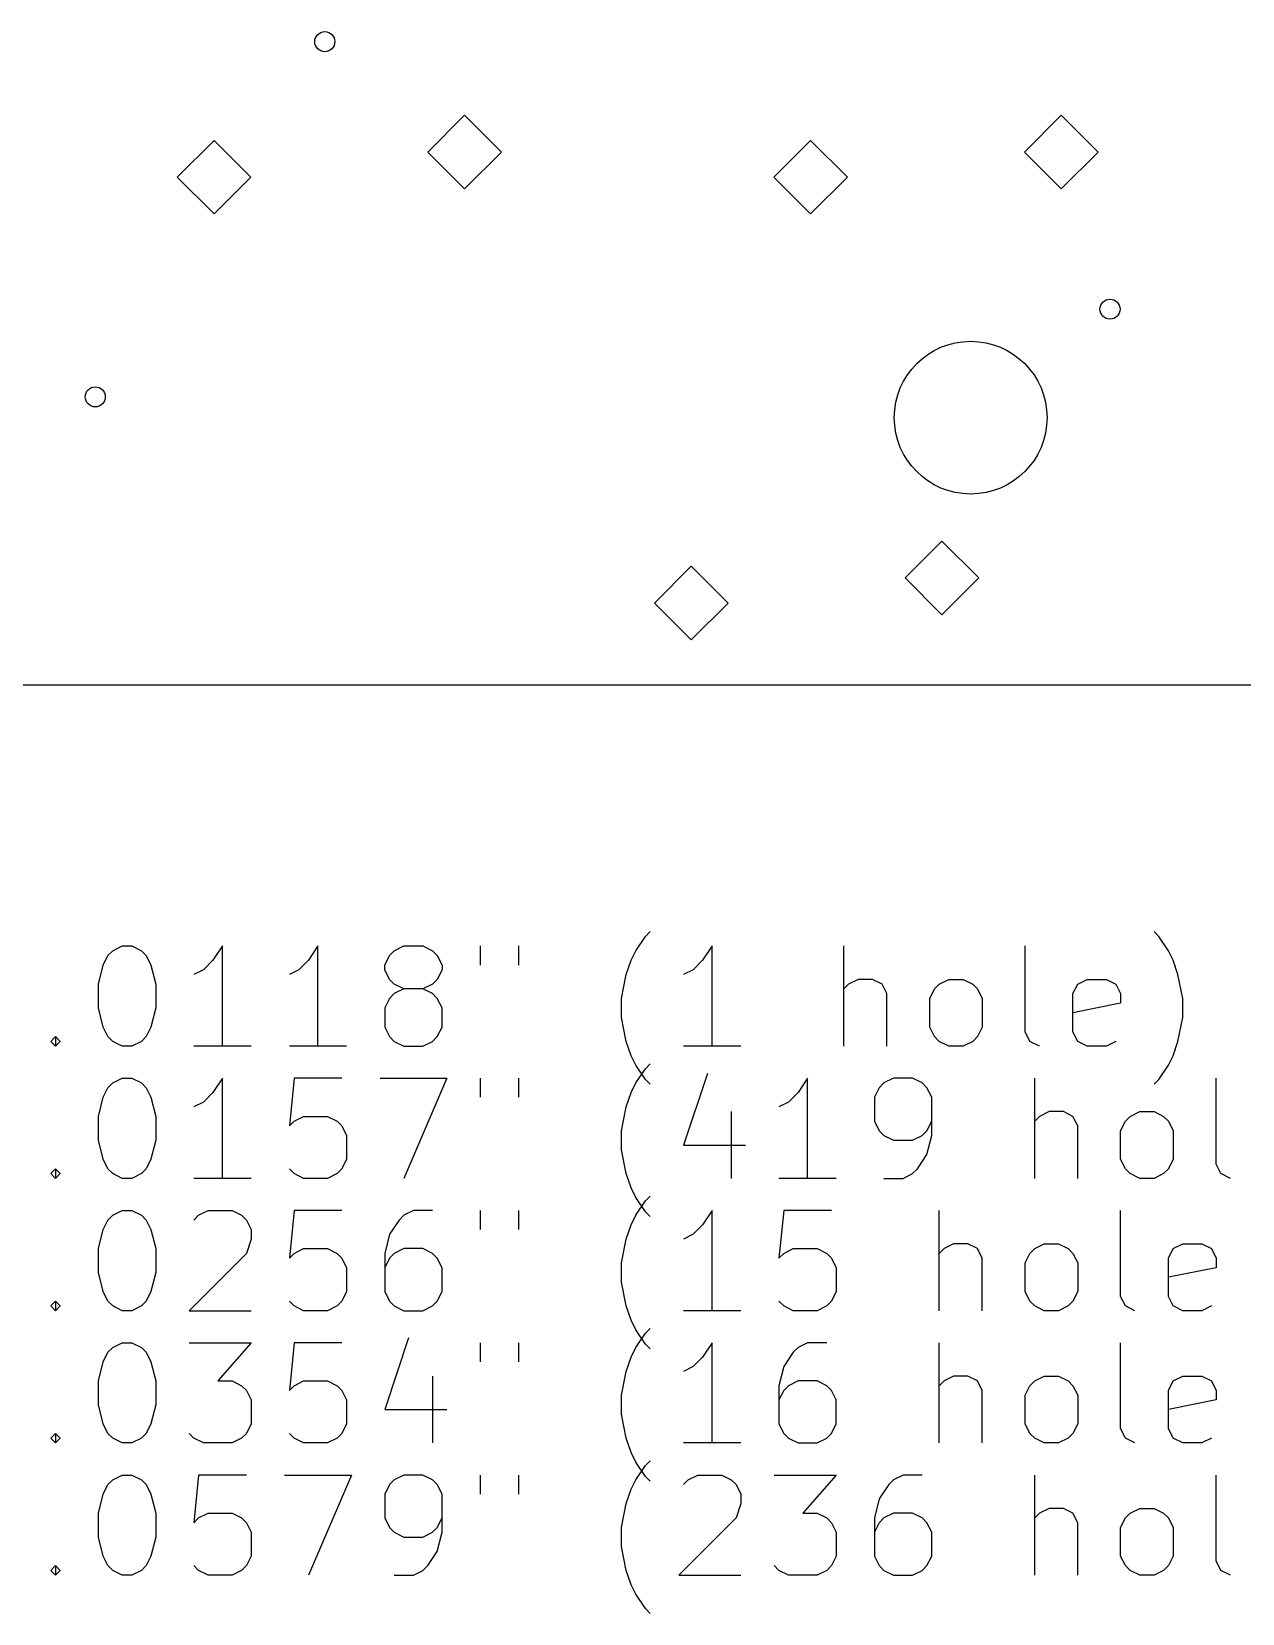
# Model space of a CAD drawing. Extents: x 0.1 to 14.8, y -5.9 to -0.7.
# Drawn here: x 1.033 to 1.984, y -5.887 to -4.644 of the extents above; entities that cross this region are included whole.
import ezdxf

# ---------------------------------------------------------------- set-up
doc = ezdxf.new("R2010")
doc.units = 0
doc.header["$MEASUREMENT"] = 0
doc.layers.add('BLACK', color=7, linetype='CONTINUOUS')

msp = doc.modelspace()

# ---------------------------------------------------------------- linework, layer by layer
at = {"layer": 'BLACK', "linetype": 'CONTINUOUS'}
for p, q in [((1.37283, -4.70984), (1.3439, -4.73878)), ((1.40177, -4.73878), (1.37283, -4.70984)), ((1.84158, -4.70984), (1.81265, -4.73878)), ((1.87052, -4.73878), (1.84158, -4.70984)), ((1.17598, -4.72953), (1.14705, -4.75846)), ((1.20492, -4.75846), (1.17598, -4.72953)), ((1.64473, -4.72953), (1.6158, -4.75846)), ((1.67367, -4.75846), (1.64473, -4.72953)), ((1.3439, -4.73878), (1.37283, -4.76772)), ((1.37283, -4.76772), (1.40177, -4.73878)), ((1.81265, -4.73878), (1.84158, -4.76772)), ((1.84158, -4.76772), (1.87052, -4.73878)), ((1.14705, -4.75846), (1.17598, -4.7874)), ((1.17598, -4.7874), (1.20492, -4.75846)), ((1.6158, -4.75846), (1.64473, -4.7874)), ((1.64473, -4.7874), (1.67367, -4.75846)), ((1.74783, -5.04449), (1.7189, -5.07343)), ((1.77677, -5.07343), (1.74783, -5.04449)), ((1.55098, -5.06417), (1.52205, -5.09311)), ((1.57992, -5.09311), (1.55098, -5.06417)), ((1.7189, -5.07343), (1.74783, -5.10236)), ((1.74783, -5.10236), (1.77677, -5.07343)), ((1.52205, -5.09311), (1.55098, -5.12205)), ((1.55098, -5.12205), (1.57992, -5.09311)), ((0.275591, -5.15748), (14.6457, -5.15748)), ((1.50736, -5.36634), (1.51486, -5.35509)), ((1.51486, -5.35509), (1.51861, -5.35134)), ((1.91831, -5.35509), (1.91456, -5.35134)), ((1.92581, -5.36634), (1.91831, -5.35509)), ((1.09266, -5.37009), (1.09641, -5.36634)), ((1.09641, -5.36634), (1.10391, -5.36259)), ((1.10391, -5.36259), (1.11141, -5.36259)), ((1.11141, -5.36259), (1.11891, -5.36634)), ((1.11891, -5.36634), (1.12266, -5.37009)), ((1.18265, -5.36259), (1.17515, -5.37384)), ((1.18265, -5.44133), (1.18265, -5.36259)), ((1.25764, -5.36259), (1.25014, -5.37384)), ((1.25764, -5.44133), (1.25764, -5.36259)), ((1.31388, -5.37009), (1.31763, -5.36634)), ((1.31763, -5.36634), (1.32513, -5.36259)), ((1.32513, -5.36259), (1.34013, -5.36259)), ((1.34013, -5.36259), (1.34763, -5.36634)), ((1.34763, -5.36634), (1.35138, -5.37009)), ((1.38512, -5.36259), (1.38512, -5.37759)), ((1.41512, -5.36259), (1.41512, -5.37759)), ((1.50361, -5.37384), (1.50736, -5.36634)), ((1.56735, -5.36259), (1.55985, -5.37384)), ((1.56735, -5.44133), (1.56735, -5.36259)), ((1.67084, -5.44133), (1.67084, -5.36259)), ((1.81332, -5.43008), (1.81332, -5.36259)), ((1.92956, -5.37384), (1.92581, -5.36634)), ((1.08516, -5.39259), (1.08891, -5.37759)), ((1.08891, -5.37759), (1.09266, -5.37009)), ((1.12266, -5.37009), (1.12641, -5.37759)), ((1.12641, -5.37759), (1.13016, -5.39259)), ((1.16765, -5.38134), (1.16015, -5.38509)), ((1.17515, -5.37384), (1.16765, -5.38134)), ((1.24264, -5.38134), (1.23514, -5.38509)), ((1.25014, -5.37384), (1.24264, -5.38134)), ((1.31013, -5.37759), (1.31388, -5.37009)), ((1.31013, -5.38134), (1.31013, -5.37759)), ((1.31388, -5.38884), (1.31013, -5.38134)), ((1.35138, -5.37009), (1.35513, -5.37759)), ((1.35513, -5.38134), (1.35138, -5.38884)), ((1.35513, -5.37759), (1.35513, -5.38134)), ((1.49986, -5.38509), (1.50361, -5.37384)), ((1.55235, -5.38134), (1.54485, -5.38509)), ((1.55985, -5.37384), (1.55235, -5.38134)), ((1.93331, -5.38509), (1.92956, -5.37384)), ((1.08516, -5.41133), (1.08516, -5.39259)), ((1.13016, -5.39259), (1.13016, -5.41133)), ((1.31763, -5.39259), (1.31388, -5.38884)), ((1.32513, -5.39633), (1.31763, -5.39259)), ((1.34763, -5.39259), (1.34013, -5.39633)), ((1.35138, -5.38884), (1.34763, -5.39259)), ((1.49611, -5.40383), (1.49986, -5.38509)), ((1.67459, -5.39259), (1.67084, -5.39633)), ((1.68209, -5.38884), (1.67459, -5.39259)), ((1.69334, -5.38884), (1.68209, -5.38884)), ((1.70083, -5.39259), (1.69334, -5.38884)), ((1.70458, -5.40008), (1.70083, -5.39259)), ((1.74208, -5.39633), (1.74583, -5.39259)), ((1.74583, -5.39259), (1.75333, -5.38884)), ((1.75333, -5.38884), (1.76458, -5.38884)), ((1.76458, -5.38884), (1.77208, -5.39259)), ((1.77208, -5.39259), (1.77582, -5.39633)), ((1.85082, -5.40008), (1.85457, -5.39259)), ((1.85457, -5.39259), (1.86206, -5.38884)), ((1.86206, -5.38884), (1.87706, -5.38884)), ((1.87706, -5.38884), (1.88456, -5.39259)), ((1.88456, -5.39259), (1.88831, -5.40008)), ((1.93705, -5.40383), (1.93331, -5.38509)), ((1.31388, -5.40383), (1.31013, -5.41133)), ((1.31763, -5.40008), (1.31388, -5.40383)), ((1.32513, -5.39633), (1.31763, -5.40008)), ((1.34013, -5.39633), (1.32513, -5.39633)), ((1.34763, -5.40008), (1.34013, -5.39633)), ((1.35138, -5.40383), (1.34763, -5.40008)), ((1.35513, -5.41133), (1.35138, -5.40383)), ((1.49611, -5.41883), (1.49611, -5.40383)), ((1.70458, -5.44133), (1.70458, -5.40008)), ((1.73833, -5.40383), (1.74208, -5.39633)), ((1.73833, -5.42633), (1.73833, -5.40383)), ((1.77582, -5.39633), (1.77957, -5.40383)), ((1.77957, -5.40383), (1.77957, -5.42633)), ((1.85082, -5.43008), (1.85082, -5.40008)), ((1.88831, -5.40008), (1.88831, -5.40758)), ((1.93705, -5.41883), (1.93705, -5.40383)), ((1.08891, -5.42633), (1.08516, -5.41133)), ((1.13016, -5.41133), (1.12641, -5.42633)), ((1.31013, -5.41133), (1.31013, -5.42633)), ((1.35513, -5.42633), (1.35513, -5.41133)), ((1.49986, -5.43758), (1.49611, -5.41883)), ((1.88831, -5.40758), (1.85082, -5.41508)), ((1.93331, -5.43758), (1.93705, -5.41883)), ((1.09266, -5.43383), (1.08891, -5.42633)), ((1.12641, -5.42633), (1.12266, -5.43383)), ((1.31013, -5.42633), (1.31388, -5.43383)), ((1.35138, -5.43383), (1.35513, -5.42633)), ((1.74208, -5.43383), (1.73833, -5.42633)), ((1.77957, -5.42633), (1.77582, -5.43383)), ((1.81707, -5.43758), (1.81332, -5.43008)), ((1.85457, -5.43758), (1.85082, -5.43008)), ((1.04767, -5.43758), (1.05142, -5.43383)), ((1.05142, -5.44133), (1.04767, -5.43758)), ((1.05142, -5.43383), (1.05516, -5.43758)), ((1.05142, -5.43383), (1.05142, -5.44133)), ((1.05516, -5.43758), (1.05142, -5.44133)), ((1.09641, -5.43758), (1.09266, -5.43383)), ((1.10391, -5.44133), (1.09641, -5.43758)), ((1.11141, -5.44133), (1.10391, -5.44133)), ((1.11891, -5.43758), (1.11141, -5.44133)), ((1.12266, -5.43383), (1.11891, -5.43758)), ((1.20515, -5.44133), (1.16015, -5.44133)), ((1.28014, -5.44133), (1.23514, -5.44133)), ((1.31388, -5.43383), (1.31763, -5.43758)), ((1.31763, -5.43758), (1.32513, -5.44133)), ((1.32513, -5.44133), (1.34013, -5.44133)), ((1.34013, -5.44133), (1.34763, -5.43758)), ((1.34763, -5.43758), (1.35138, -5.43383)), ((1.50361, -5.44883), (1.49986, -5.43758)), ((1.58985, -5.44133), (1.54485, -5.44133)), ((1.74583, -5.43758), (1.74208, -5.43383)), ((1.75333, -5.44133), (1.74583, -5.43758)), ((1.76458, -5.44133), (1.75333, -5.44133)), ((1.77208, -5.43758), (1.76458, -5.44133)), ((1.77582, -5.43383), (1.77208, -5.43758)), ((1.82457, -5.44133), (1.81707, -5.43758)), ((1.86206, -5.44133), (1.85457, -5.43758)), ((1.87706, -5.44133), (1.86206, -5.44133)), ((1.88456, -5.43758), (1.87706, -5.44133)), ((1.92956, -5.44883), (1.93331, -5.43758)), ((1.50736, -5.45633), (1.50361, -5.44883)), ((1.51486, -5.46758), (1.50736, -5.45633)), ((1.51486, -5.45903), (1.51861, -5.45528)), ((1.91831, -5.46758), (1.92581, -5.45633)), ((1.92581, -5.45633), (1.92956, -5.44883)), ((1.09641, -5.47028), (1.10391, -5.46653)), ((1.10391, -5.46653), (1.11141, -5.46653)), ((1.11141, -5.46653), (1.11891, -5.47028)), ((1.18265, -5.46653), (1.17515, -5.47777)), ((1.18265, -5.54527), (1.18265, -5.46653)), ((1.23889, -5.46653), (1.23514, -5.50402)), ((1.27639, -5.46653), (1.23889, -5.46653)), ((1.30638, -5.46653), (1.35888, -5.46653)), ((1.35888, -5.46653), (1.32513, -5.54527)), ((1.38512, -5.46653), (1.38512, -5.48152)), ((1.41512, -5.46653), (1.41512, -5.48152)), ((1.50736, -5.47028), (1.51486, -5.45903)), ((1.51861, -5.47133), (1.51486, -5.46758)), ((1.5636, -5.46278), (1.54485, -5.51902)), ((1.64234, -5.46653), (1.63484, -5.47777)), ((1.64234, -5.54527), (1.64234, -5.46653)), ((1.70983, -5.46653), (1.70233, -5.47028)), ((1.72483, -5.46653), (1.70983, -5.46653)), ((1.73233, -5.47028), (1.72483, -5.46653)), ((1.82082, -5.54527), (1.82082, -5.46653)), ((1.91456, -5.47133), (1.91831, -5.46758)), ((1.9633, -5.53402), (1.9633, -5.46653)), ((1.08891, -5.48152), (1.09266, -5.47403)), ((1.09266, -5.47403), (1.09641, -5.47028)), ((1.11891, -5.47028), (1.12266, -5.47403)), ((1.12266, -5.47403), (1.12641, -5.48152)), ((1.17515, -5.47777), (1.16765, -5.48527)), ((1.49986, -5.48902), (1.50361, -5.47777)), ((1.50361, -5.47777), (1.50736, -5.47028)), ((1.63484, -5.47777), (1.62734, -5.48527)), ((1.69858, -5.47403), (1.69484, -5.48152)), ((1.70233, -5.47028), (1.69858, -5.47403)), ((1.73608, -5.47403), (1.73233, -5.47028)), ((1.73983, -5.48152), (1.73608, -5.47403)), ((1.08516, -5.49652), (1.08891, -5.48152)), ((1.12641, -5.48152), (1.13016, -5.49652)), ((1.16765, -5.48527), (1.16015, -5.48902)), ((1.49611, -5.50777), (1.49986, -5.48902)), ((1.58235, -5.49277), (1.58235, -5.54527)), ((1.62734, -5.48527), (1.61984, -5.48902)), ((1.69484, -5.48152), (1.69484, -5.50027)), ((1.73983, -5.51152), (1.73983, -5.48152)), ((1.83207, -5.49277), (1.82457, -5.49652)), ((1.84332, -5.49277), (1.83207, -5.49277)), ((1.85082, -5.49652), (1.84332, -5.49277)), ((1.89581, -5.49652), (1.90331, -5.49277)), ((1.90331, -5.49277), (1.91456, -5.49277)), ((1.91456, -5.49277), (1.92206, -5.49652)), ((1.08516, -5.51527), (1.08516, -5.49652)), ((1.13016, -5.49652), (1.13016, -5.51527)), ((1.23514, -5.50402), (1.23889, -5.50027)), ((1.23889, -5.50027), (1.24639, -5.49652)), ((1.24639, -5.49652), (1.26514, -5.49652)), ((1.26514, -5.49652), (1.27264, -5.50027)), ((1.27264, -5.50027), (1.27639, -5.50402)), ((1.27639, -5.50402), (1.28014, -5.51152)), ((1.69484, -5.50027), (1.69858, -5.50777)), ((1.73608, -5.50777), (1.73983, -5.50027)), ((1.82457, -5.49652), (1.82082, -5.50027)), ((1.85457, -5.50402), (1.85082, -5.49652)), ((1.85457, -5.54527), (1.85457, -5.50402)), ((1.88831, -5.50777), (1.89206, -5.50027)), ((1.89206, -5.50027), (1.89581, -5.49652)), ((1.92206, -5.49652), (1.92581, -5.50027)), ((1.92581, -5.50027), (1.92956, -5.50777)), ((1.08891, -5.53027), (1.08516, -5.51527)), ((1.13016, -5.51527), (1.12641, -5.53027)), ((1.28014, -5.51152), (1.28014, -5.53027)), ((1.49611, -5.52277), (1.49611, -5.50777)), ((1.69858, -5.50777), (1.70233, -5.51152)), ((1.70233, -5.51152), (1.70983, -5.51527)), ((1.70983, -5.51527), (1.72483, -5.51527)), ((1.72483, -5.51527), (1.73233, -5.51152)), ((1.73233, -5.51152), (1.73608, -5.50777)), ((1.73608, -5.52652), (1.73983, -5.51152)), ((1.88831, -5.53027), (1.88831, -5.50777)), ((1.92956, -5.50777), (1.92956, -5.53027)), ((1.09266, -5.53777), (1.08891, -5.53027)), ((1.12641, -5.53027), (1.12266, -5.53777)), ((1.28014, -5.53027), (1.27639, -5.53777)), ((1.49986, -5.54152), (1.49611, -5.52277)), ((1.54485, -5.51902), (1.5936, -5.51902)), ((1.72858, -5.53777), (1.73608, -5.52652)), ((1.89206, -5.53777), (1.88831, -5.53027)), ((1.92956, -5.53027), (1.92581, -5.53777)), ((1.04767, -5.54152), (1.05142, -5.53777)), ((1.05142, -5.54527), (1.04767, -5.54152)), ((1.05142, -5.53777), (1.05516, -5.54152)), ((1.05142, -5.53777), (1.05142, -5.54527)), ((1.05516, -5.54152), (1.05142, -5.54527)), ((1.09641, -5.54152), (1.09266, -5.53777)), ((1.10391, -5.54527), (1.09641, -5.54152)), ((1.11891, -5.54152), (1.11141, -5.54527)), ((1.12266, -5.53777), (1.11891, -5.54152)), ((1.23889, -5.54152), (1.23514, -5.53777)), ((1.24639, -5.54527), (1.23889, -5.54152)), ((1.27264, -5.54152), (1.26514, -5.54527)), ((1.27639, -5.53777), (1.27264, -5.54152)), ((1.50361, -5.55277), (1.49986, -5.54152)), ((1.71733, -5.54527), (1.72483, -5.54152)), ((1.72483, -5.54152), (1.72858, -5.53777)), ((1.89581, -5.54152), (1.89206, -5.53777)), ((1.90331, -5.54527), (1.89581, -5.54152)), ((1.92206, -5.54152), (1.91456, -5.54527)), ((1.92581, -5.53777), (1.92206, -5.54152)), ((1.96705, -5.54152), (1.9633, -5.53402)), ((1.97455, -5.54527), (1.96705, -5.54152)), ((1.11141, -5.54527), (1.10391, -5.54527)), ((1.20515, -5.54527), (1.16015, -5.54527)), ((1.26514, -5.54527), (1.24639, -5.54527)), ((1.50736, -5.56026), (1.50361, -5.55277)), ((1.66484, -5.54527), (1.61984, -5.54527)), ((1.70233, -5.54527), (1.71733, -5.54527)), ((1.91456, -5.54527), (1.90331, -5.54527)), ((1.51486, -5.57151), (1.50736, -5.56026)), ((1.50736, -5.57421), (1.51486, -5.56296)), ((1.51486, -5.56296), (1.51861, -5.55921)), ((1.08891, -5.58546), (1.09266, -5.57796)), ((1.09266, -5.57796), (1.09641, -5.57421)), ((1.09641, -5.57421), (1.10391, -5.57046)), ((1.10391, -5.57046), (1.11141, -5.57046)), ((1.11141, -5.57046), (1.11891, -5.57421)), ((1.11891, -5.57421), (1.12266, -5.57796)), ((1.12266, -5.57796), (1.12641, -5.58546)), ((1.16015, -5.57796), (1.1639, -5.57421)), ((1.1639, -5.57421), (1.1714, -5.57046)), ((1.1714, -5.57046), (1.19015, -5.57046)), ((1.19015, -5.57046), (1.19765, -5.57421)), ((1.19765, -5.57421), (1.2014, -5.57796)), ((1.2014, -5.57796), (1.20515, -5.58546)), ((1.23889, -5.57046), (1.23514, -5.60796)), ((1.27639, -5.57046), (1.23889, -5.57046)), ((1.32138, -5.57796), (1.31388, -5.58921)), ((1.32513, -5.57421), (1.32138, -5.57796)), ((1.33263, -5.57046), (1.32513, -5.57421)), ((1.34763, -5.57046), (1.33263, -5.57046)), ((1.38512, -5.57046), (1.38512, -5.58546)), ((1.41512, -5.57046), (1.41512, -5.58546)), ((1.50361, -5.58171), (1.50736, -5.57421)), ((1.51861, -5.57526), (1.51486, -5.57151)), ((1.56735, -5.57046), (1.55985, -5.58171)), ((1.56735, -5.6492), (1.56735, -5.57046)), ((1.62359, -5.57046), (1.61984, -5.60796)), ((1.66109, -5.57046), (1.62359, -5.57046)), ((1.74583, -5.6492), (1.74583, -5.57046)), ((1.88831, -5.63795), (1.88831, -5.57046)), ((1.08516, -5.60046), (1.08891, -5.58546)), ((1.12641, -5.58546), (1.13016, -5.60046)), ((1.20515, -5.59296), (1.2014, -5.60421)), ((1.20515, -5.58546), (1.20515, -5.59296)), ((1.31388, -5.58921), (1.31013, -5.60421)), ((1.49611, -5.61171), (1.49986, -5.59296)), ((1.49986, -5.59296), (1.50361, -5.58171)), ((1.55235, -5.58921), (1.54485, -5.59296)), ((1.55985, -5.58171), (1.55235, -5.58921)), ((1.08516, -5.61921), (1.08516, -5.60046)), ((1.13016, -5.60046), (1.13016, -5.61921)), ((1.2014, -5.60421), (1.1564, -5.6492)), ((1.23514, -5.60796), (1.23889, -5.60421)), ((1.23889, -5.60421), (1.24639, -5.60046)), ((1.24639, -5.60046), (1.26514, -5.60046)), ((1.26514, -5.60046), (1.27264, -5.60421)), ((1.27264, -5.60421), (1.27639, -5.60796)), ((1.31013, -5.60421), (1.31013, -5.63421)), ((1.31763, -5.60421), (1.31388, -5.60796)), ((1.32513, -5.60046), (1.31763, -5.60421)), ((1.34013, -5.60046), (1.32513, -5.60046)), ((1.34763, -5.60421), (1.34013, -5.60046)), ((1.35138, -5.60796), (1.34763, -5.60421)), ((1.61984, -5.60796), (1.62359, -5.60421)), ((1.62359, -5.60421), (1.63109, -5.60046)), ((1.63109, -5.60046), (1.64984, -5.60046)), ((1.64984, -5.60046), (1.65734, -5.60421)), ((1.65734, -5.60421), (1.66109, -5.60796)), ((1.74958, -5.60046), (1.74583, -5.60421)), ((1.75708, -5.59671), (1.74958, -5.60046)), ((1.76833, -5.59671), (1.75708, -5.59671)), ((1.77582, -5.60046), (1.76833, -5.59671)), ((1.77957, -5.60796), (1.77582, -5.60046)), ((1.81332, -5.61171), (1.81707, -5.60421)), ((1.81707, -5.60421), (1.82082, -5.60046)), ((1.82082, -5.60046), (1.82832, -5.59671)), ((1.82832, -5.59671), (1.83957, -5.59671)), ((1.83957, -5.59671), (1.84707, -5.60046)), ((1.84707, -5.60046), (1.85082, -5.60421)), ((1.85082, -5.60421), (1.85457, -5.61171)), ((1.92581, -5.60796), (1.92956, -5.60046)), ((1.92956, -5.60046), (1.93705, -5.59671)), ((1.93705, -5.59671), (1.95205, -5.59671)), ((1.95205, -5.59671), (1.95955, -5.60046)), ((1.95955, -5.60046), (1.9633, -5.60796)), ((1.27639, -5.60796), (1.28014, -5.61546)), ((1.28014, -5.61546), (1.28014, -5.63421)), ((1.31388, -5.60796), (1.31013, -5.61546)), ((1.35513, -5.61546), (1.35138, -5.60796)), ((1.35513, -5.63421), (1.35513, -5.61546)), ((1.49611, -5.62671), (1.49611, -5.61171)), ((1.66109, -5.60796), (1.66484, -5.61546)), ((1.66484, -5.61546), (1.66484, -5.63421)), ((1.77957, -5.6492), (1.77957, -5.60796)), ((1.81332, -5.63421), (1.81332, -5.61171)), ((1.85457, -5.61171), (1.85457, -5.63421)), ((1.92581, -5.63795), (1.92581, -5.60796)), ((1.9633, -5.61546), (1.92581, -5.62296)), ((1.9633, -5.60796), (1.9633, -5.61546)), ((1.08891, -5.63421), (1.08516, -5.61921)), ((1.13016, -5.61921), (1.12641, -5.63421)), ((1.49986, -5.64545), (1.49611, -5.62671)), ((1.04767, -5.64545), (1.05142, -5.6417)), ((1.05142, -5.6417), (1.05516, -5.64545)), ((1.05142, -5.6417), (1.05142, -5.6492)), ((1.09266, -5.6417), (1.08891, -5.63421)), ((1.09641, -5.64545), (1.09266, -5.6417)), ((1.12266, -5.6417), (1.11891, -5.64545)), ((1.12641, -5.63421), (1.12266, -5.6417)), ((1.23889, -5.64545), (1.23514, -5.6417)), ((1.27639, -5.6417), (1.27264, -5.64545)), ((1.28014, -5.63421), (1.27639, -5.6417)), ((1.31013, -5.63421), (1.31388, -5.6417)), ((1.31388, -5.6417), (1.31763, -5.64545)), ((1.34763, -5.64545), (1.35138, -5.6417)), ((1.35138, -5.6417), (1.35513, -5.63421)), ((1.62359, -5.64545), (1.61984, -5.6417)), ((1.66109, -5.6417), (1.65734, -5.64545)), ((1.66484, -5.63421), (1.66109, -5.6417)), ((1.81707, -5.6417), (1.81332, -5.63421)), ((1.82082, -5.64545), (1.81707, -5.6417)), ((1.85082, -5.6417), (1.84707, -5.64545)), ((1.85457, -5.63421), (1.85082, -5.6417)), ((1.89206, -5.64545), (1.88831, -5.63795)), ((1.92956, -5.64545), (1.92581, -5.63795)), ((1.05142, -5.6492), (1.04767, -5.64545)), ((1.05516, -5.64545), (1.05142, -5.6492)), ((1.10391, -5.6492), (1.09641, -5.64545)), ((1.11141, -5.6492), (1.10391, -5.6492)), ((1.11891, -5.64545), (1.11141, -5.6492)), ((1.1564, -5.6492), (1.20515, -5.6492)), ((1.24639, -5.6492), (1.23889, -5.64545)), ((1.26514, -5.6492), (1.24639, -5.6492)), ((1.27264, -5.64545), (1.26514, -5.6492)), ((1.31763, -5.64545), (1.32513, -5.6492)), ((1.32513, -5.6492), (1.34013, -5.6492)), ((1.34013, -5.6492), (1.34763, -5.64545)), ((1.50361, -5.6567), (1.49986, -5.64545)), ((1.58985, -5.6492), (1.54485, -5.6492)), ((1.63109, -5.6492), (1.62359, -5.64545)), ((1.64984, -5.6492), (1.63109, -5.6492)), ((1.65734, -5.64545), (1.64984, -5.6492)), ((1.82832, -5.6492), (1.82082, -5.64545)), ((1.83957, -5.6492), (1.82832, -5.6492)), ((1.84707, -5.64545), (1.83957, -5.6492)), ((1.89956, -5.6492), (1.89206, -5.64545)), ((1.93705, -5.6492), (1.92956, -5.64545)), ((1.95205, -5.6492), (1.93705, -5.6492)), ((1.95955, -5.64545), (1.95205, -5.6492)), ((1.50736, -5.6642), (1.50361, -5.6567)), ((1.51486, -5.67545), (1.50736, -5.6642)), ((1.50736, -5.67815), (1.51486, -5.6669)), ((1.51486, -5.6669), (1.51861, -5.66315)), ((1.09266, -5.6819), (1.09641, -5.67815)), ((1.09641, -5.67815), (1.10391, -5.6744)), ((1.10391, -5.6744), (1.11141, -5.6744)), ((1.11141, -5.6744), (1.11891, -5.67815)), ((1.11891, -5.67815), (1.12266, -5.6819)), ((1.1564, -5.6744), (1.20515, -5.6744)), ((1.20515, -5.6744), (1.1789, -5.7044)), ((1.23889, -5.6744), (1.23514, -5.7119)), ((1.27639, -5.6744), (1.23889, -5.6744)), ((1.32888, -5.67065), (1.31013, -5.72689)), ((1.38512, -5.6744), (1.38512, -5.6894)), ((1.41512, -5.6744), (1.41512, -5.6894)), ((1.50361, -5.68565), (1.50736, -5.67815)), ((1.51861, -5.6792), (1.51486, -5.67545)), ((1.56735, -5.6744), (1.55985, -5.68565)), ((1.56735, -5.75314), (1.56735, -5.6744)), ((1.63484, -5.67815), (1.63109, -5.6819)), ((1.64234, -5.6744), (1.63484, -5.67815)), ((1.65734, -5.6744), (1.64234, -5.6744)), ((1.74583, -5.75314), (1.74583, -5.6744)), ((1.88831, -5.74189), (1.88831, -5.6744)), ((1.08516, -5.7044), (1.08891, -5.6894)), ((1.08891, -5.6894), (1.09266, -5.6819)), ((1.12266, -5.6819), (1.12641, -5.6894)), ((1.12641, -5.6894), (1.13016, -5.7044)), ((1.49986, -5.6969), (1.50361, -5.68565)), ((1.55985, -5.68565), (1.55235, -5.69315)), ((1.63109, -5.6819), (1.62359, -5.69315)), ((1.08516, -5.72314), (1.08516, -5.7044)), ((1.13016, -5.7044), (1.13016, -5.72314)), ((1.1789, -5.7044), (1.19015, -5.7044)), ((1.19015, -5.7044), (1.19765, -5.70815)), ((1.23889, -5.70815), (1.24639, -5.7044)), ((1.24639, -5.7044), (1.26514, -5.7044)), ((1.26514, -5.7044), (1.27264, -5.70815)), ((1.34763, -5.70065), (1.34763, -5.75314)), ((1.49611, -5.71564), (1.49986, -5.6969)), ((1.55235, -5.69315), (1.54485, -5.6969)), ((1.62359, -5.69315), (1.61984, -5.70815)), ((1.63484, -5.7044), (1.62734, -5.70815)), ((1.64984, -5.7044), (1.63484, -5.7044)), ((1.65734, -5.70815), (1.64984, -5.7044)), ((1.74958, -5.7044), (1.74583, -5.70815)), ((1.75708, -5.70065), (1.74958, -5.7044)), ((1.76833, -5.70065), (1.75708, -5.70065)), ((1.77582, -5.7044), (1.76833, -5.70065)), ((1.77957, -5.7119), (1.77582, -5.7044)), ((1.81707, -5.70815), (1.82082, -5.7044)), ((1.82082, -5.7044), (1.82832, -5.70065)), ((1.82832, -5.70065), (1.83957, -5.70065)), ((1.83957, -5.70065), (1.84707, -5.7044)), ((1.84707, -5.7044), (1.85082, -5.70815)), ((1.92581, -5.7119), (1.92956, -5.7044)), ((1.92956, -5.7044), (1.93705, -5.70065)), ((1.93705, -5.70065), (1.95205, -5.70065)), ((1.95205, -5.70065), (1.95955, -5.7044)), ((1.95955, -5.7044), (1.9633, -5.7119)), ((1.19765, -5.70815), (1.2014, -5.7119)), ((1.2014, -5.7119), (1.20515, -5.71939)), ((1.23514, -5.7119), (1.23889, -5.70815)), ((1.27264, -5.70815), (1.27639, -5.7119)), ((1.27639, -5.7119), (1.28014, -5.71939)), ((1.49611, -5.73064), (1.49611, -5.71564)), ((1.61984, -5.70815), (1.61984, -5.73814)), ((1.62359, -5.7119), (1.61984, -5.71939)), ((1.62734, -5.70815), (1.62359, -5.7119)), ((1.66109, -5.7119), (1.65734, -5.70815)), ((1.66484, -5.71939), (1.66109, -5.7119)), ((1.77957, -5.75314), (1.77957, -5.7119)), ((1.81332, -5.71564), (1.81707, -5.70815)), ((1.81332, -5.73814), (1.81332, -5.71564)), ((1.85082, -5.70815), (1.85457, -5.71564)), ((1.85457, -5.71564), (1.85457, -5.73814)), ((1.92581, -5.74189), (1.92581, -5.7119)), ((1.9633, -5.7119), (1.9633, -5.71939)), ((1.08891, -5.73814), (1.08516, -5.72314)), ((1.13016, -5.72314), (1.12641, -5.73814)), ((1.20515, -5.71939), (1.20515, -5.73814)), ((1.28014, -5.71939), (1.28014, -5.73814)), ((1.31013, -5.72689), (1.35888, -5.72689)), ((1.66484, -5.73814), (1.66484, -5.71939)), ((1.9633, -5.71939), (1.92581, -5.72689)), ((1.09266, -5.74564), (1.08891, -5.73814)), ((1.12641, -5.73814), (1.12266, -5.74564)), ((1.20515, -5.73814), (1.2014, -5.74564)), ((1.28014, -5.73814), (1.27639, -5.74564)), ((1.49986, -5.74939), (1.49611, -5.73064)), ((1.61984, -5.73814), (1.62359, -5.74564)), ((1.66109, -5.74564), (1.66484, -5.73814)), ((1.81707, -5.74564), (1.81332, -5.73814)), ((1.85457, -5.73814), (1.85082, -5.74564)), ((1.89206, -5.74939), (1.88831, -5.74189)), ((1.92956, -5.74939), (1.92581, -5.74189)), ((1.04767, -5.74939), (1.05142, -5.74564)), ((1.05142, -5.75314), (1.04767, -5.74939)), ((1.05142, -5.74564), (1.05516, -5.74939)), ((1.05142, -5.74564), (1.05142, -5.75314)), ((1.05516, -5.74939), (1.05142, -5.75314)), ((1.09641, -5.74939), (1.09266, -5.74564)), ((1.10391, -5.75314), (1.09641, -5.74939)), ((1.11141, -5.75314), (1.10391, -5.75314)), ((1.11891, -5.74939), (1.11141, -5.75314)), ((1.12266, -5.74564), (1.11891, -5.74939)), ((1.16015, -5.74939), (1.1564, -5.74564)), ((1.16765, -5.75314), (1.16015, -5.74939)), ((1.19015, -5.75314), (1.16765, -5.75314)), ((1.19765, -5.74939), (1.19015, -5.75314)), ((1.2014, -5.74564), (1.19765, -5.74939)), ((1.23889, -5.74939), (1.23514, -5.74564)), ((1.24639, -5.75314), (1.23889, -5.74939)), ((1.26514, -5.75314), (1.24639, -5.75314)), ((1.27264, -5.74939), (1.26514, -5.75314)), ((1.27639, -5.74564), (1.27264, -5.74939)), ((1.50361, -5.76064), (1.49986, -5.74939)), ((1.58985, -5.75314), (1.54485, -5.75314)), ((1.62359, -5.74564), (1.62734, -5.74939)), ((1.62734, -5.74939), (1.63484, -5.75314)), ((1.63484, -5.75314), (1.64984, -5.75314)), ((1.64984, -5.75314), (1.65734, -5.74939)), ((1.65734, -5.74939), (1.66109, -5.74564)), ((1.82082, -5.74939), (1.81707, -5.74564)), ((1.82832, -5.75314), (1.82082, -5.74939)), ((1.83957, -5.75314), (1.82832, -5.75314)), ((1.84707, -5.74939), (1.83957, -5.75314)), ((1.85082, -5.74564), (1.84707, -5.74939)), ((1.89956, -5.75314), (1.89206, -5.74939)), ((1.93705, -5.75314), (1.92956, -5.74939)), ((1.95205, -5.75314), (1.93705, -5.75314)), ((1.95955, -5.74939), (1.95205, -5.75314)), ((1.50736, -5.76814), (1.50361, -5.76064)), ((1.51486, -5.77084), (1.51861, -5.76709)), ((1.09641, -5.78209), (1.10391, -5.77834)), ((1.10391, -5.77834), (1.11141, -5.77834)), ((1.11141, -5.77834), (1.11891, -5.78209)), ((1.1639, -5.77834), (1.16015, -5.81583)), ((1.2014, -5.77834), (1.1639, -5.77834)), ((1.23139, -5.77834), (1.28389, -5.77834)), ((1.28389, -5.77834), (1.25014, -5.85708)), ((1.32513, -5.77834), (1.31763, -5.78209)), ((1.34013, -5.77834), (1.32513, -5.77834)), ((1.34763, -5.78209), (1.34013, -5.77834)), ((1.38512, -5.77834), (1.38512, -5.79334)), ((1.41512, -5.77834), (1.41512, -5.79334)), ((1.51486, -5.77939), (1.50736, -5.76814)), ((1.50736, -5.78209), (1.51486, -5.77084)), ((1.51861, -5.78314), (1.51486, -5.77939)), ((1.5486, -5.78209), (1.5561, -5.77834)), ((1.5561, -5.77834), (1.57485, -5.77834)), ((1.57485, -5.77834), (1.58235, -5.78209)), ((1.61609, -5.77834), (1.66484, -5.77834)), ((1.66484, -5.77834), (1.63859, -5.80833)), ((1.71733, -5.77834), (1.70983, -5.78209)), ((1.73233, -5.77834), (1.71733, -5.77834)), ((1.82082, -5.85708), (1.82082, -5.77834)), ((1.9633, -5.84583), (1.9633, -5.77834)), ((1.08891, -5.79334), (1.09266, -5.78584)), ((1.09266, -5.78584), (1.09641, -5.78209)), ((1.11891, -5.78209), (1.12266, -5.78584)), ((1.12266, -5.78584), (1.12641, -5.79334)), ((1.31388, -5.78584), (1.31013, -5.79334)), ((1.31763, -5.78209), (1.31388, -5.78584)), ((1.35138, -5.78584), (1.34763, -5.78209)), ((1.35513, -5.79334), (1.35138, -5.78584)), ((1.49986, -5.80083), (1.50361, -5.78959)), ((1.50361, -5.78959), (1.50736, -5.78209)), ((1.54485, -5.78584), (1.5486, -5.78209)), ((1.58235, -5.78209), (1.5861, -5.78584)), ((1.5861, -5.78584), (1.58985, -5.79334)), ((1.70608, -5.78584), (1.69858, -5.79708)), ((1.70983, -5.78209), (1.70608, -5.78584)), ((1.08516, -5.80833), (1.08891, -5.79334)), ((1.12641, -5.79334), (1.13016, -5.80833)), ((1.31013, -5.79334), (1.31013, -5.81208)), ((1.35513, -5.82333), (1.35513, -5.79334)), ((1.49611, -5.81958), (1.49986, -5.80083)), ((1.58985, -5.80083), (1.5861, -5.81208)), ((1.58985, -5.79334), (1.58985, -5.80083)), ((1.69858, -5.79708), (1.69484, -5.81208)), ((1.83207, -5.80458), (1.82457, -5.80833)), ((1.84332, -5.80458), (1.83207, -5.80458)), ((1.85082, -5.80833), (1.84332, -5.80458)), ((1.89581, -5.80833), (1.90331, -5.80458)), ((1.90331, -5.80458), (1.91456, -5.80458)), ((1.91456, -5.80458), (1.92206, -5.80833)), ((1.08516, -5.82708), (1.08516, -5.80833)), ((1.13016, -5.80833), (1.13016, -5.82708)), ((1.16015, -5.81583), (1.1639, -5.81208)), ((1.1639, -5.81208), (1.1714, -5.80833)), ((1.1714, -5.80833), (1.19015, -5.80833)), ((1.19015, -5.80833), (1.19765, -5.81208)), ((1.19765, -5.81208), (1.2014, -5.81583)), ((1.2014, -5.81583), (1.20515, -5.82333)), ((1.31013, -5.81208), (1.31388, -5.81958)), ((1.35138, -5.81958), (1.35513, -5.81208)), ((1.5861, -5.81208), (1.5411, -5.85708)), ((1.63859, -5.80833), (1.64984, -5.80833)), ((1.64984, -5.80833), (1.65734, -5.81208)), ((1.65734, -5.81208), (1.66109, -5.81583)), ((1.66109, -5.81583), (1.66484, -5.82333)), ((1.69484, -5.81208), (1.69484, -5.84208)), ((1.69858, -5.81583), (1.69484, -5.82333)), ((1.70233, -5.81208), (1.69858, -5.81583)), ((1.70983, -5.80833), (1.70233, -5.81208)), ((1.72483, -5.80833), (1.70983, -5.80833)), ((1.73233, -5.81208), (1.72483, -5.80833)), ((1.73608, -5.81583), (1.73233, -5.81208)), ((1.73983, -5.82333), (1.73608, -5.81583)), ((1.82457, -5.80833), (1.82082, -5.81208)), ((1.85457, -5.81583), (1.85082, -5.80833)), ((1.85457, -5.85708), (1.85457, -5.81583)), ((1.88831, -5.81958), (1.89206, -5.81208)), ((1.89206, -5.81208), (1.89581, -5.80833)), ((1.92206, -5.80833), (1.92581, -5.81208)), ((1.92581, -5.81208), (1.92956, -5.81958)), ((1.08891, -5.84208), (1.08516, -5.82708)), ((1.13016, -5.82708), (1.12641, -5.84208)), ((1.20515, -5.82333), (1.20515, -5.84208)), ((1.31388, -5.81958), (1.31763, -5.82333)), ((1.31763, -5.82333), (1.32513, -5.82708)), ((1.32513, -5.82708), (1.34013, -5.82708)), ((1.34013, -5.82708), (1.34763, -5.82333)), ((1.34763, -5.82333), (1.35138, -5.81958)), ((1.35138, -5.83833), (1.35513, -5.82333)), ((1.49611, -5.83458), (1.49611, -5.81958)), ((1.66484, -5.82333), (1.66484, -5.84208)), ((1.73983, -5.84208), (1.73983, -5.82333)), ((1.88831, -5.84208), (1.88831, -5.81958)), ((1.92956, -5.81958), (1.92956, -5.84208)), ((1.34388, -5.84958), (1.35138, -5.83833)), ((1.49986, -5.85333), (1.49611, -5.83458)), ((1.04767, -5.85333), (1.05142, -5.84958)), ((1.05142, -5.85708), (1.04767, -5.85333)), ((1.05142, -5.84958), (1.05516, -5.85333)), ((1.05142, -5.84958), (1.05142, -5.85708)), ((1.05516, -5.85333), (1.05142, -5.85708)), ((1.09266, -5.84958), (1.08891, -5.84208)), ((1.09641, -5.85333), (1.09266, -5.84958)), ((1.10391, -5.85708), (1.09641, -5.85333)), ((1.11891, -5.85333), (1.11141, -5.85708)), ((1.12266, -5.84958), (1.11891, -5.85333)), ((1.12641, -5.84208), (1.12266, -5.84958)), ((1.1639, -5.85333), (1.16015, -5.84958)), ((1.1714, -5.85708), (1.1639, -5.85333)), ((1.19765, -5.85333), (1.19015, -5.85708)), ((1.2014, -5.84958), (1.19765, -5.85333)), ((1.20515, -5.84208), (1.2014, -5.84958)), ((1.33263, -5.85708), (1.34013, -5.85333)), ((1.34013, -5.85333), (1.34388, -5.84958)), ((1.50361, -5.86458), (1.49986, -5.85333)), ((1.61984, -5.85333), (1.61609, -5.84958)), ((1.62734, -5.85708), (1.61984, -5.85333)), ((1.65734, -5.85333), (1.64984, -5.85708)), ((1.66109, -5.84958), (1.65734, -5.85333)), ((1.66484, -5.84208), (1.66109, -5.84958)), ((1.69484, -5.84208), (1.69858, -5.84958)), ((1.69858, -5.84958), (1.70233, -5.85333)), ((1.70233, -5.85333), (1.70983, -5.85708)), ((1.72483, -5.85708), (1.73233, -5.85333)), ((1.73233, -5.85333), (1.73608, -5.84958)), ((1.73608, -5.84958), (1.73983, -5.84208)), ((1.89206, -5.84958), (1.88831, -5.84208)), ((1.89581, -5.85333), (1.89206, -5.84958)), ((1.90331, -5.85708), (1.89581, -5.85333)), ((1.92206, -5.85333), (1.91456, -5.85708)), ((1.92581, -5.84958), (1.92206, -5.85333)), ((1.92956, -5.84208), (1.92581, -5.84958)), ((1.96705, -5.85333), (1.9633, -5.84583)), ((1.97455, -5.85708), (1.96705, -5.85333)), ((1.11141, -5.85708), (1.10391, -5.85708)), ((1.19015, -5.85708), (1.1714, -5.85708)), ((1.31763, -5.85708), (1.33263, -5.85708)), ((1.50736, -5.87208), (1.50361, -5.86458)), ((1.5411, -5.85708), (1.58985, -5.85708)), ((1.64984, -5.85708), (1.62734, -5.85708)), ((1.70983, -5.85708), (1.72483, -5.85708)), ((1.91456, -5.85708), (1.90331, -5.85708)), ((1.51486, -5.88332), (1.50736, -5.87208)), ((1.51861, -5.88707), (1.51486, -5.88332))]:
    msp.add_line(p, q, dxfattribs=at)
at = {"layer": 'BLACK'}
for centre, radius in [((1.26299, -4.65197), 0.007874), ((1.87992, -4.8622), 0.007874), ((1.77047, -4.94744), 0.06), ((1.08268, -4.9311), 0.007874)]:
    msp.add_circle(centre, radius, dxfattribs=at)

doc.saveas('drawing.dxf')
